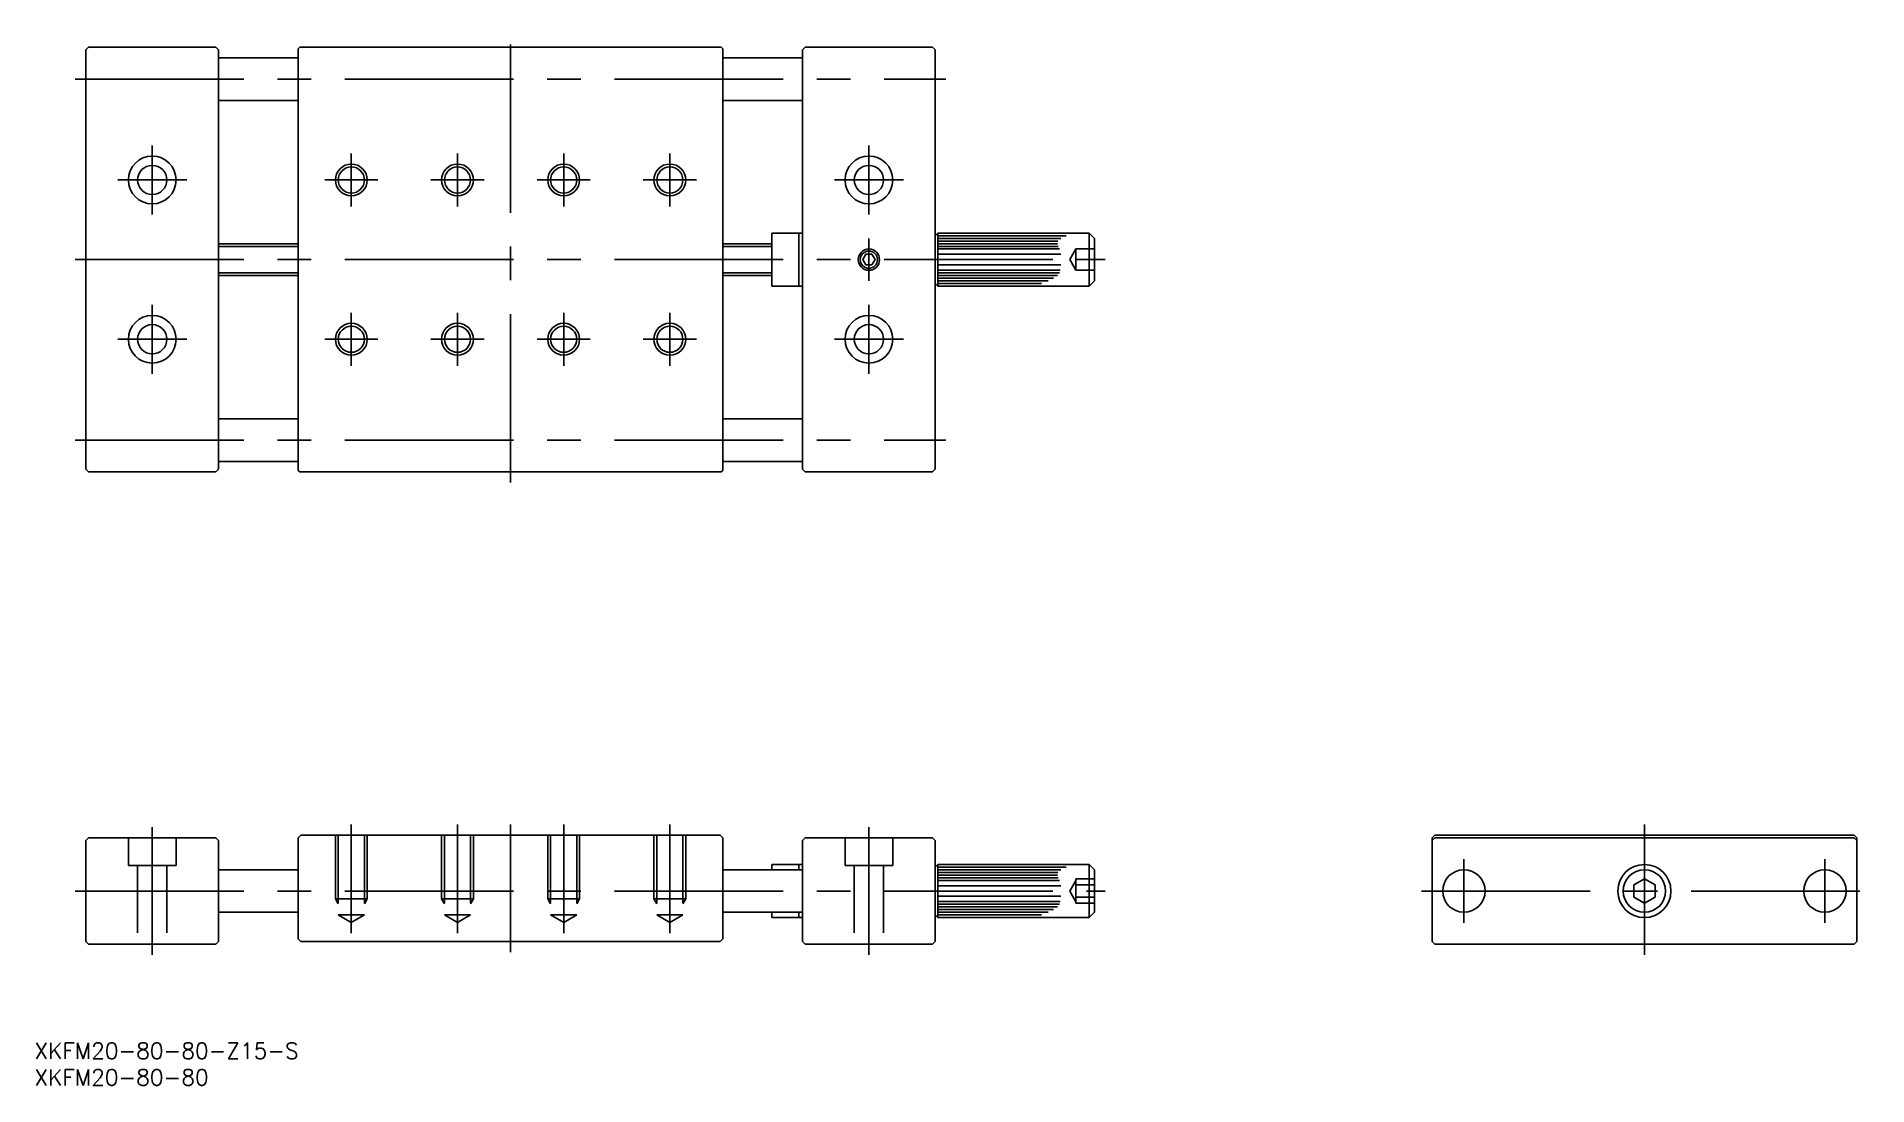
# Model space of a CAD drawing. Extents: x -303 to 42, y -37 to 161.
import ezdxf

# ---------------------------------------------------------------- set-up
doc = ezdxf.new("R2010")
doc.units = 0
doc.linetypes.add('CENTER', pattern=[50.8, 31.75, -6.35, 6.35, -6.35])
doc.linetypes.add('DASHED', pattern=[19.05, 12.7, -6.35])
doc.layers.get('0').update_dxf_attribs({"linetype": 'CONTINUOUS'})
doc.layers.add('CENTER', color=1, linetype='CONTINUOUS')
doc.styles.get("Standard").update_dxf_attribs({"font": 'txt.shx', "height": 3, "bigfont": 'bigfont.shx'})

msp = doc.modelspace()

# ---------------------------------------------------------------- linework, layer by layer
at = {"color": 7, "linetype": 'CONTINUOUS'}
for p, q in [((-293.09, 158.93), (-293.59, 158.43)), ((-269.09, 158.93), (-293.09, 158.93)), ((-269.09, 158.93), (-268.59, 158.43)), ((-253.29, 158.93), (-253.59, 158.63)), ((-253.29, 158.93), (-173.89, 158.93)), ((-173.59, 158.63), (-173.89, 158.93)), ((-158.09, 158.93), (-158.59, 158.43)), ((-158.09, 158.93), (-134.09, 158.93)), ((-134.09, 158.93), (-133.59, 158.43)), ((-293.59, 79.43), (-293.59, 158.43)), ((-268.59, 79.43), (-268.59, 158.43)), ((-253.59, 156.93), (-268.59, 156.93)), ((-253.59, 79.23), (-253.59, 158.63)), ((-173.59, 158.63), (-173.59, 79.23)), ((-158.59, 156.93), (-173.59, 156.93)), ((-158.59, 79.43), (-158.59, 158.43)), ((-133.59, 79.43), (-133.59, 158.43)), ((-253.59, 148.93), (-268.59, 148.93)), ((-158.59, 148.93), (-173.59, 148.93)), ((-268.59, 121.93), (-253.59, 121.93)), ((-173.59, 121.93), (-164.39, 121.93)), ((-164.39, 113.93), (-164.39, 123.93)), ((-164.39, 123.93), (-159.29, 123.93)), ((-159.29, 113.93), (-159.29, 123.93)), ((-159.29, 123.93), (-158.59, 123.93)), ((-133.09, 123.93), (-133.59, 123.43)), ((-133.09, 123.93), (-104.59, 123.93)), ((-133.09, 123.93), (-133.09, 113.93)), ((-133.09, 123.43), (-108.91, 123.43)), ((-133.09, 122.93), (-109.95, 122.93)), ((-133.09, 122.43), (-110.52, 122.43)), ((-133.09, 121.93), (-110.58, 121.93)), ((-133.09, 121.43), (-110.42, 121.43)), ((-133.09, 120.93), (-110.2, 120.93)), ((-104.59, 123.93), (-104.59, 113.93)), ((-103.59, 122.93), (-104.59, 123.93)), ((-103.59, 122.93), (-103.59, 114.93)), ((-146.66, 119.93), (-147.24, 118.93)), ((-147.24, 118.93), (-146.66, 117.93)), ((-145.51, 119.93), (-146.66, 119.93)), ((-146.66, 117.93), (-145.51, 117.93)), ((-144.93, 118.93), (-145.51, 119.93)), ((-145.51, 117.93), (-144.93, 118.93)), ((-133.09, 119.93), (-109.93, 119.93)), ((-133.09, 117.93), (-109.92, 117.93)), ((-268.59, 115.93), (-253.59, 115.93)), ((-173.59, 115.93), (-164.39, 115.93)), ((-164.39, 113.93), (-159.29, 113.93)), ((-159.29, 113.93), (-158.59, 113.93)), ((-133.09, 113.93), (-133.59, 114.43)), ((-133.09, 116.93), (-110.04, 116.93)), ((-133.09, 116.43), (-110.21, 116.43)), ((-133.09, 115.93), (-110.57, 115.93)), ((-133.09, 115.43), (-111.32, 115.43)), ((-133.09, 114.93), (-112.32, 114.93)), ((-133.09, 114.43), (-113.57, 114.43)), ((-104.59, 113.93), (-133.09, 113.93)), ((-104.59, 113.93), (-103.59, 114.93)), ((-253.59, 88.93), (-268.59, 88.93)), ((-158.59, 88.93), (-173.59, 88.93)), ((-293.09, 78.93), (-293.59, 79.43)), ((-268.59, 79.43), (-269.09, 78.93)), ((-253.59, 80.93), (-268.59, 80.93)), ((-158.59, 80.93), (-173.59, 80.93)), ((-158.09, 78.93), (-158.59, 79.43)), ((-133.59, 79.43), (-134.09, 78.93)), ((-293.09, 78.93), (-269.09, 78.93)), ((-253.59, 79.23), (-253.29, 78.93)), ((-173.89, 78.93), (-253.29, 78.93)), ((-173.59, 79.23), (-173.89, 78.93)), ((-134.09, 78.93), (-158.09, 78.93)), ((-253.09, 10.5), (-253.59, 10)), ((-174.09, 10.5), (-253.09, 10.5)), ((-174.09, 10.5), (-173.59, 10)), ((-39.5, 10.5), (-40, 10)), ((39.5, 10.5), (-39.5, 10.5)), ((40, 10), (39.5, 10.5)), ((-293.09, 10), (-293.59, 9.5)), ((-293.59, 9.5), (-293.59, -9.5)), ((-269.09, 10), (-293.09, 10)), ((-269.09, 10), (-268.59, 9.5)), ((-268.59, -9.5), (-268.59, 9.5)), ((-253.59, 10), (-253.59, -9)), ((-173.59, -9), (-173.59, 10)), ((-158.59, 9.5), (-158.09, 10)), ((-158.59, 9.5), (-158.59, -9.5)), ((-134.09, 10), (-158.09, 10)), ((-134.09, 10), (-133.59, 9.5)), ((-133.59, -9.5), (-133.59, 9.5)), ((-40, 10), (-40, -9.5)), ((-39.5, 10), (-40, 9.5)), ((39.5, 10), (-39.5, 10)), ((39.5, 10), (40, 9.5)), ((40, -9.5), (40, 10)), ((-268.59, 4), (-253.59, 4)), ((-173.59, 4), (-158.59, 4)), ((-164.39, 4), (-164.39, 5)), ((-164.39, 5), (-159.29, 5)), ((-159.29, 4), (-159.29, 5)), ((-159.29, 5), (-158.59, 5)), ((-133.09, 5), (-133.59, 4.5)), ((-133.09, 5), (-104.59, 5)), ((-133.09, 5), (-133.09, -5)), ((-133.09, 4.5), (-108.91, 4.5)), ((-133.09, 4), (-109.95, 4)), ((-133.09, 3.5), (-110.52, 3.5)), ((-104.59, 5), (-104.59, -5)), ((-103.59, 4), (-104.59, 5)), ((-103.59, 4), (-103.59, -4)), ((-133.09, 3), (-110.58, 3)), ((-133.09, 2.5), (-110.42, 2.5)), ((-133.09, 2), (-110.2, 2)), ((-133.09, 1), (-109.93, 1)), ((0, 2.31), (-2, 1.15)), ((-2, 1.15), (-2, -1.15)), ((2, 1.15), (0, 2.31)), ((2, -1.15), (2, 1.15)), ((-133.09, -1), (-109.92, -1)), ((-133.09, -2), (-110.04, -2)), ((-133.09, -2.5), (-110.21, -2.5)), ((-133.09, -3), (-110.57, -3)), ((-2, -1.15), (0, -2.31)), ((0, -2.31), (2, -1.15)), ((-268.59, -4), (-253.59, -4)), ((-173.59, -4), (-158.59, -4)), ((-164.39, -5), (-164.39, -4)), ((-164.39, -5), (-159.29, -5)), ((-159.29, -5), (-159.29, -4)), ((-159.29, -5), (-158.59, -5)), ((-133.09, -5), (-133.59, -4.5)), ((-133.09, -3.5), (-111.32, -3.5)), ((-133.09, -4), (-112.32, -4)), ((-133.09, -4.5), (-113.57, -4.5)), ((-104.59, -5), (-133.09, -5)), ((-104.59, -5), (-103.59, -4)), ((-293.09, -10), (-293.59, -9.5)), ((-293.09, -10), (-269.09, -10)), ((-268.59, -9.5), (-269.09, -10)), ((-253.59, -9), (-253.09, -9.5)), ((-253.09, -9.5), (-174.09, -9.5)), ((-173.59, -9), (-174.09, -9.5)), ((-158.59, -9.5), (-158.09, -10)), ((-158.09, -10), (-134.09, -10)), ((-133.59, -9.5), (-134.09, -10)), ((-39.5, -10), (-40, -9.5)), ((-39.5, -10), (39.5, -10)), ((40, -9.5), (39.5, -10))]:
    msp.add_line(p, q, dxfattribs=at)
at = {"color": 3, "linetype": 'CONTINUOUS'}
for p, q in [((-268.59, 121.39), (-253.59, 121.39)), ((-173.59, 121.39), (-164.39, 121.39)), ((-268.59, 116.47), (-253.59, 116.47)), ((-173.59, 116.47), (-164.39, 116.47))]:
    msp.add_line(p, q, dxfattribs=at)
at = {"color": 3, "linetype": 'DASHED'}
for p, q in [((-107.09, 120.93), (-108.24, 118.93)), ((-107.09, 116.93), (-107.09, 120.93)), ((-103.59, 120.93), (-107.09, 120.93)), ((-107.09, 116.93), (-108.25, 118.93)), ((-103.59, 118.93), (-107.09, 118.93)), ((-103.59, 116.93), (-107.09, 116.93)), ((-246.59, 10.5), (-246.59, -1.5)), ((-246.05, 10.5), (-246.05, -4.5)), ((-241.13, 10.5), (-241.13, -4.5)), ((-240.59, 10.5), (-240.59, -1.5)), ((-226.59, 10.5), (-226.59, -1.5)), ((-226.05, 10.5), (-226.05, -4.5)), ((-221.13, 10.5), (-221.13, -4.5)), ((-220.59, 10.5), (-220.59, -1.5)), ((-206.59, 10.5), (-206.59, -1.5)), ((-206.05, 10.5), (-206.05, -4.5)), ((-201.13, 10.5), (-201.13, -4.5)), ((-200.59, 10.5), (-200.59, -1.5)), ((-186.59, 10.5), (-186.59, -1.5)), ((-186.05, 10.5), (-186.05, -4.5)), ((-181.13, 10.5), (-181.13, -4.5)), ((-180.59, 10.5), (-180.59, -1.5)), ((-285.59, 10), (-285.59, 4.8)), ((-276.59, 10), (-276.59, 4.8)), ((-150.59, 10), (-150.59, 4.8)), ((-141.59, 10), (-141.59, 4.8)), ((-276.59, 4.8), (-285.59, 4.8)), ((-283.84, 4.8), (-283.84, -10)), ((-278.34, 4.8), (-278.34, -10)), ((-141.59, 4.8), (-150.59, 4.8)), ((-148.84, 4.8), (-148.84, -10)), ((-143.34, 4.8), (-143.34, -10)), ((-107.09, 1.99), (-108.24, -0.01)), ((-107.09, 2.31), (-107.09, -2.31)), ((-107.09, 2.31), (-103.59, 2.31)), ((-107.09, 1.15), (-103.59, 1.15)), ((-240.59, -1.5), (-246.59, -1.5)), ((-246.59, -1.5), (-246.05, -2.44)), ((-240.59, -1.5), (-241.13, -2.44)), ((-220.59, -1.5), (-226.59, -1.5)), ((-226.59, -1.5), (-226.05, -2.44)), ((-220.59, -1.5), (-221.13, -2.44)), ((-200.59, -1.5), (-206.59, -1.5)), ((-206.59, -1.5), (-206.05, -2.44)), ((-200.59, -1.5), (-201.13, -2.44)), ((-180.59, -1.5), (-186.59, -1.5)), ((-186.59, -1.5), (-186.05, -2.44)), ((-180.59, -1.5), (-181.13, -2.44)), ((-107.09, -2.01), (-108.25, 0)), ((-107.09, -1.15), (-103.59, -1.15)), ((-107.09, -2.31), (-103.59, -2.31)), ((-241.13, -4.5), (-246.05, -4.5)), ((-246.05, -4.5), (-243.59, -5.92)), ((-241.13, -4.5), (-243.59, -5.92)), ((-221.13, -4.5), (-226.05, -4.5)), ((-226.05, -4.5), (-223.59, -5.92)), ((-221.13, -4.5), (-223.59, -5.92)), ((-201.13, -4.5), (-206.05, -4.5)), ((-206.05, -4.5), (-203.59, -5.92)), ((-201.13, -4.5), (-203.59, -5.92)), ((-181.13, -4.5), (-186.05, -4.5)), ((-186.05, -4.5), (-183.59, -5.92)), ((-181.13, -4.5), (-183.59, -5.92))]:
    msp.add_line(p, q, dxfattribs=at)
at = {"color": 7, "linetype": 'CONTINUOUS'}
for centre, radius in [((-281.09, 133.93), 4.5), ((-146.09, 133.93), 4.5), ((-281.09, 133.93), 2.75), ((-243.59, 133.93), 2.46), ((-223.59, 133.93), 2.46), ((-203.59, 133.93), 2.46), ((-183.59, 133.93), 2.46), ((-146.09, 133.93), 2.75), ((-146.09, 118.93), 1.62), ((-281.09, 103.93), 4.5), ((-146.09, 103.93), 4.5), ((-281.09, 103.93), 2.75), ((-243.59, 103.93), 2.46), ((-223.59, 103.93), 2.46), ((-203.59, 103.93), 2.46), ((-183.59, 103.93), 2.46), ((-146.09, 103.93), 2.75), ((-34, 0), 4), ((0, 0), 5), ((0, 0), 4), ((34, 0), 4)]:
    msp.add_circle(centre, radius, dxfattribs=at)
at = {"color": 3, "linetype": 'CONTINUOUS'}
for centre, radius in [((-243.59, 133.93), 3), ((-223.59, 133.93), 3), ((-203.59, 133.93), 3), ((-183.59, 133.93), 3), ((-146.09, 118.93), 2), ((-243.59, 103.93), 3), ((-223.59, 103.93), 3), ((-203.59, 103.93), 3), ((-183.59, 103.93), 3)]:
    msp.add_circle(centre, radius, dxfattribs=at)
at = {"layer": 'CENTER', "color": 1, "linetype": 'CENTER'}
for p, q in [((-213.59, 76.93), (-213.59, 160.93)), ((-295.59, 152.93), (-131.59, 152.93)), ((-281.09, 140.43), (-281.09, 127.43)), ((-243.59, 138.93), (-243.59, 128.93)), ((-223.59, 138.93), (-223.59, 128.93)), ((-203.59, 138.93), (-203.59, 128.93)), ((-183.59, 138.93), (-183.59, 128.93)), ((-146.09, 140.43), (-146.09, 127.43)), ((-274.59, 133.93), (-287.59, 133.93)), ((-248.59, 133.93), (-238.59, 133.93)), ((-228.59, 133.93), (-218.59, 133.93)), ((-208.59, 133.93), (-198.59, 133.93)), ((-188.59, 133.93), (-178.59, 133.93)), ((-139.59, 133.93), (-152.59, 133.93)), ((-146.09, 122.93), (-146.09, 114.93)), ((-295.59, 118.93), (-101.59, 118.93)), ((-281.09, 110.43), (-281.09, 97.43)), ((-146.09, 110.43), (-146.09, 97.43)), ((-243.59, 108.93), (-243.59, 98.93)), ((-223.59, 108.93), (-223.59, 98.93)), ((-203.59, 108.93), (-203.59, 98.93)), ((-183.59, 108.93), (-183.59, 98.93)), ((-274.59, 103.93), (-287.59, 103.93)), ((-248.59, 103.93), (-238.59, 103.93)), ((-228.59, 103.93), (-218.59, 103.93)), ((-208.59, 103.93), (-198.59, 103.93)), ((-188.59, 103.93), (-178.59, 103.93)), ((-139.59, 103.93), (-152.59, 103.93)), ((-295.59, 84.93), (-131.59, 84.93)), ((-281.09, 12), (-281.09, -12)), ((-243.59, 12.5), (-243.59, -7.92)), ((-223.59, 12.5), (-223.59, -7.92)), ((-213.59, 12.5), (-213.59, -11.5)), ((-203.59, 12.5), (-203.59, -7.92)), ((-183.59, 12.5), (-183.59, -7.92)), ((-146.09, 12), (-146.09, -12)), ((0, 12.5), (0, -12)), ((-34, 6), (-34, -6)), ((34, 6), (34, -6)), ((-295.59, 0), (-101.59, 0)), ((-42, 0), (42, 0))]:
    msp.add_line(p, q, dxfattribs=at)

# ---------------------------------------------------------------- texts
at = {"color": 7, "linetype": 'CONTINUOUS'}
for s, p in [('XKFM20-80-80-Z15-S', (-303.26, -31.61)), ('XKFM20-80-80', (-303.26, -36.61))]:
    msp.add_text(s, height=3, dxfattribs=at).set_placement(p)

doc.saveas('drawing.dxf')
